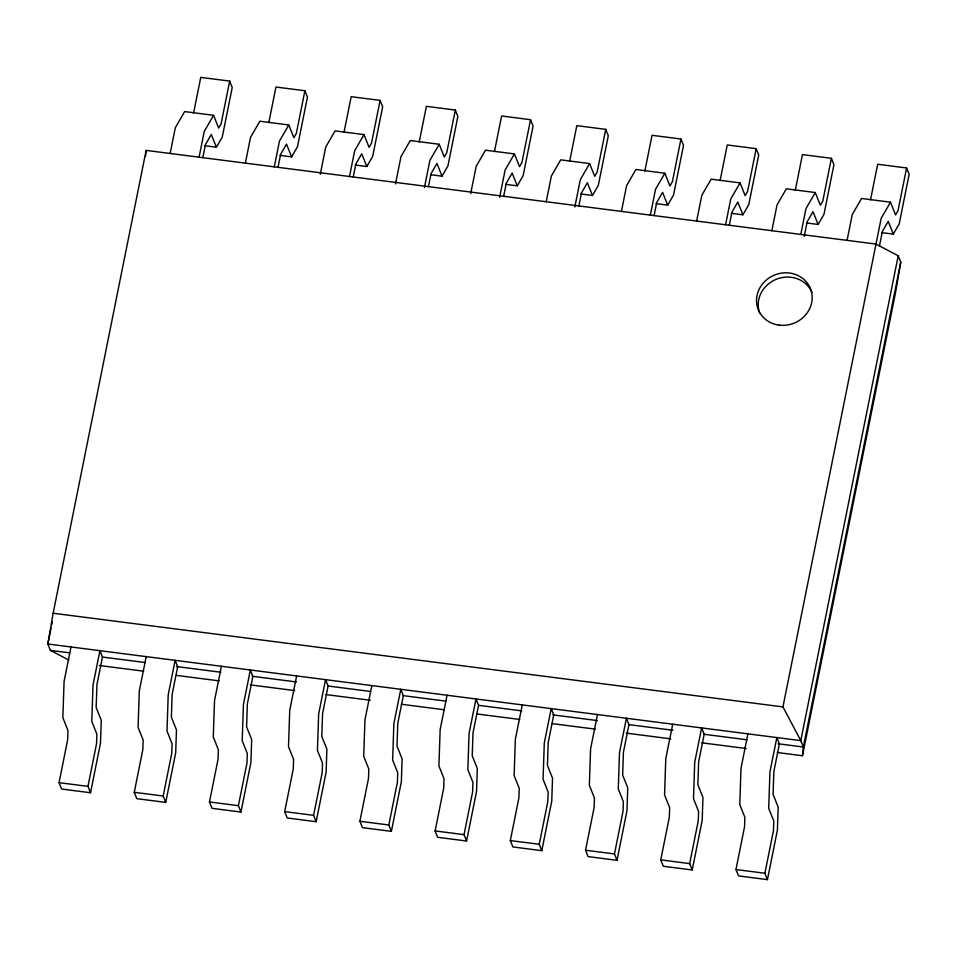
<?xml version="1.0" encoding="UTF-8"?>
<svg xmlns="http://www.w3.org/2000/svg" width="957" height="957" viewBox="0 0 957 957"><rect width="100%" height="100%" fill="white"/><g stroke="black" fill="none" stroke-linecap="round" stroke-linejoin="round"><path stroke-width="1.44" d="M145.56 156.218L146.134 150.393L875.942 244.071L898.216 255.77L900.764 262.134L895.477 292.914L802.48 755.743L777.311 752.513M802.48 755.743L803.342 747.01L900.764 262.134M146.134 150.393L53.137 613.234L47.85 644.001L50.398 650.377L68.748 660.007M51.092 627.888L47.85 644.001L800.794 740.646L803.342 747.01L778.149 743.78M51.678 624.957L52.264 622.026M70.997 646.968L64.083 681.372L62.851 717.678L67.947 730.43L67.636 739.905L59.047 782.659L61.595 789.023L90.52 792.743L100.485 743.146L101.251 720.25L96.155 707.51L96.932 684.602L102.471 657.052L99.923 650.688L93.008 685.08L91.788 721.399L96.884 734.139L96.561 743.625L87.972 786.367L90.52 792.743M170.143 153.491L175.334 127.7L184.641 111.586L213.567 115.295L218.663 128.047L221.091 123.836L229.68 81.094L200.755 77.373L193.601 112.998M199.08 157.211L204.26 131.408L213.567 115.295M202.812 157.678L205.432 144.627L211.306 134.47L216.402 147.211L204.822 145.727M146.206 656.622L139.291 691.026L138.071 727.332L143.167 740.084L142.844 749.57L134.255 792.312L136.803 798.676L165.728 802.397L175.693 752.8L176.471 729.904L171.375 717.164L172.152 694.256L177.679 666.706L175.131 660.342L168.229 694.734L166.996 731.052L172.093 743.792L171.77 753.279L163.18 796.021L165.728 802.397M245.363 163.145L250.543 137.353L259.849 121.24L288.775 124.948L293.871 137.7L296.311 133.49L304.9 90.748L275.963 87.027L268.809 122.652M274.288 166.865L279.468 141.062L288.775 124.948M278.02 167.331L280.64 154.28L286.514 144.124L291.61 156.864L280.042 155.381M221.414 666.275L214.512 700.68L213.279 736.986L218.375 749.738L218.052 759.224L209.463 801.966L212.023 808.33L240.949 812.05L250.913 762.454L251.679 739.558L246.583 726.818L247.361 703.909L252.899 676.36L250.351 669.996L243.437 704.388L242.205 740.706L247.301 753.446L246.99 762.932L238.401 805.674L240.949 812.05M320.284 174.234L325.763 147.007L335.07 130.894L363.995 134.602L369.091 147.354L371.519 143.143L380.108 100.401L351.183 96.681L344.018 132.305M349.496 176.519L354.688 150.716L363.995 134.602M353.241 176.985L355.86 163.934L361.722 153.778L366.818 166.518L355.25 165.035M296.634 675.929L289.72 710.333L288.5 746.639L293.596 759.391L293.273 768.878L284.684 811.62L287.232 817.984L316.157 821.704L326.122 772.108L326.899 749.211L321.803 736.471L322.569 713.563L328.107 686.013L325.559 679.649L318.645 714.042L317.425 750.36L322.521 763.1L322.198 772.586L313.609 815.328L316.157 821.704M395.504 183.888L400.971 156.661L410.278 140.547L439.203 144.268L444.299 157.008L446.74 152.797L455.317 110.055L426.391 106.335L419.238 141.959M424.43 187.608L429.896 160.369L439.203 144.268M428.449 186.639L431.069 173.588L436.942 163.432L442.038 176.172L430.471 174.688M371.842 685.583L364.94 719.987L363.708 756.293L368.804 769.045L368.481 778.531L359.892 821.273L362.44 827.638L391.377 831.358L401.342 781.761L402.107 758.865L397.011 746.125L397.789 723.217L403.328 695.667L400.78 689.303L393.865 723.695L392.633 760.014L397.729 772.754L397.418 782.24L388.829 824.982L391.377 831.358M470.712 193.541L476.179 166.315L485.486 150.201L514.423 153.921L519.519 166.662L521.948 162.451L530.537 119.709L501.612 115.988L494.446 151.613M499.638 197.262L505.117 170.023L514.423 153.921M503.657 196.293L506.289 183.242L512.151 173.085L517.247 185.825L505.679 184.342M447.063 695.237L440.148 729.641L438.916 765.947L444.012 778.699L443.701 788.185L435.112 830.927L437.66 837.291L466.585 841.012L476.55 791.415L477.328 768.519L472.232 755.779L472.997 732.871L478.536 705.321L475.988 698.957L469.074 733.349L467.853 769.667L472.949 782.407L472.626 791.894L464.037 834.636L466.585 841.012M546.208 201.76L551.399 175.968L560.706 159.855L589.632 163.575L594.728 176.315L597.156 172.104L605.745 129.362L576.82 125.642L569.666 161.266M574.858 206.915L580.325 179.677L589.632 163.575M578.877 205.946L581.497 192.895L587.371 182.739L592.467 195.479L580.887 193.996M522.271 704.89L515.356 739.294L514.136 775.601L519.232 788.353L518.909 797.839L510.32 840.581L512.868 846.945L541.794 850.665L551.758 801.069L552.536 778.173L547.44 765.433L548.217 742.524L553.744 714.975L551.196 708.611L544.294 743.003L543.062 779.321L548.158 792.061L547.835 801.547L539.246 844.289L541.794 850.665M621.428 211.413L626.608 185.622L635.915 169.509L664.852 173.229L669.948 185.969L672.376 181.758L680.965 139.016L652.028 135.296L644.874 170.92M650.353 215.134L655.533 189.33L664.852 173.229M654.086 215.6L656.705 202.549L662.579 192.393L667.675 205.133L656.107 203.65M597.491 714.544L590.577 748.948L589.345 785.266L594.441 798.006L594.13 807.493L585.54 850.235L588.088 856.599L617.014 860.319L626.979 810.723L627.744 787.826L622.648 775.086L623.426 752.178L628.964 724.628L626.416 718.264L619.502 752.657L618.282 788.975L623.378 801.715L623.055 811.201L614.466 853.943L617.014 860.319M696.636 221.067L701.828 195.276L711.135 179.162L740.06 182.883L745.156 195.623L747.584 191.412L756.174 148.67L727.248 144.95L720.095 180.574M725.573 224.787L730.753 198.984L740.06 182.883M729.306 225.254L731.926 212.203L737.799 202.047L742.895 214.787L731.315 213.303M672.699 724.198L665.785 758.602L664.565 794.92L669.661 807.66L669.338 817.146L660.749 859.888L663.297 866.252L692.222 869.973L702.187 820.376L702.964 797.48L697.868 784.74L698.634 761.832L704.173 734.282L701.625 727.918L694.71 762.31L693.49 798.628L698.586 811.369L698.263 820.855L689.674 863.597L692.222 869.973M771.856 230.721L777.036 204.93L786.343 188.816L815.268 192.536L820.364 205.276L822.805 201.066L831.394 158.324L802.456 154.603L795.303 190.228M800.782 234.441L805.961 208.638L815.268 192.536M804.227 236.355L807.134 221.857L813.007 211.7L818.103 224.44L806.536 222.957M747.907 733.852L741.005 768.256L739.773 804.574L744.869 817.314L744.546 826.8L735.957 869.542L738.505 875.906L767.442 879.627L777.407 830.03L778.173 807.134L773.077 794.394L773.854 771.486L779.393 743.936L776.845 737.572L769.93 771.964L768.698 808.282L773.794 821.022L773.483 830.509L764.894 873.251L767.442 879.627M847.065 240.374L852.244 214.583L861.563 198.47L890.489 202.19L895.585 214.93L898.013 210.719L906.602 167.977L877.677 164.257L870.511 199.881M898.216 255.77L800.794 740.646L782.946 706.9L881.182 218.292L890.489 202.19M879.435 246.009L882.354 231.51L888.216 221.354L893.312 234.094L881.744 232.611M216.402 147.211L222.263 137.054L232.228 87.458L229.68 81.094M291.61 156.864L297.483 146.708L307.448 97.112L304.9 90.748M366.818 166.518L372.692 156.362L382.656 106.765L380.108 100.401M442.038 176.172L447.912 166.016L457.865 116.419L455.317 110.055M517.247 185.825L523.12 175.669L533.085 126.073L530.537 119.709M592.467 195.479L598.328 185.323L608.293 135.727L605.745 129.362M667.675 205.133L673.549 194.977L683.513 145.38L680.965 139.016M742.895 214.787L748.757 204.631L758.722 155.034L756.174 148.67M818.103 224.44L823.977 214.284L833.942 164.688L831.394 158.324M893.312 234.094L899.185 223.938L909.15 174.341L906.602 167.977M53.137 613.234L782.946 706.9M50.398 650.377L69.67 652.841M102.279 657.028L145.261 662.543M176.387 666.539L220.852 672.245M251.978 676.24L296.443 681.946M327.569 685.942L370.55 691.468M403.16 695.643L446.141 701.17M478.751 705.357L521.732 710.872M552.859 714.867L597.324 720.573M628.45 724.569L672.915 730.275M704.041 734.27L747.022 739.785M99.325 665.498L143.729 671.192M176.303 675.367L219.225 680.882M250.315 684.877L294.732 690.571M325.811 694.567L370.227 700.261M401.306 704.256L444.239 709.759M476.801 713.946L519.735 719.449M552.309 723.636L595.23 729.138M626.321 733.134L670.725 738.84M701.816 742.823L746.221 748.53M59.047 782.659L87.972 786.367M134.255 792.312L163.18 796.021M209.463 801.966L238.401 805.674M284.684 811.62L313.609 815.328M359.892 821.273L388.829 824.982M435.112 830.927L464.037 834.636M510.32 840.581L539.246 844.289M585.54 850.235L614.466 853.943M660.749 859.888L689.674 863.597M735.957 869.542L764.894 873.251M759.643 313.011A28.112 25.959 -21.8 0 1 776.546 279.181A28.112 25.959 -21.8 0 1 811.943 292.387M778.783 325.069A28.112 25.959 -21.8 0 0 810.735 289.397A28.112 25.959 -21.8 0 0 763.507 282.782A28.112 25.959 -21.8 0 0 778.783 325.069"/></g></svg>
